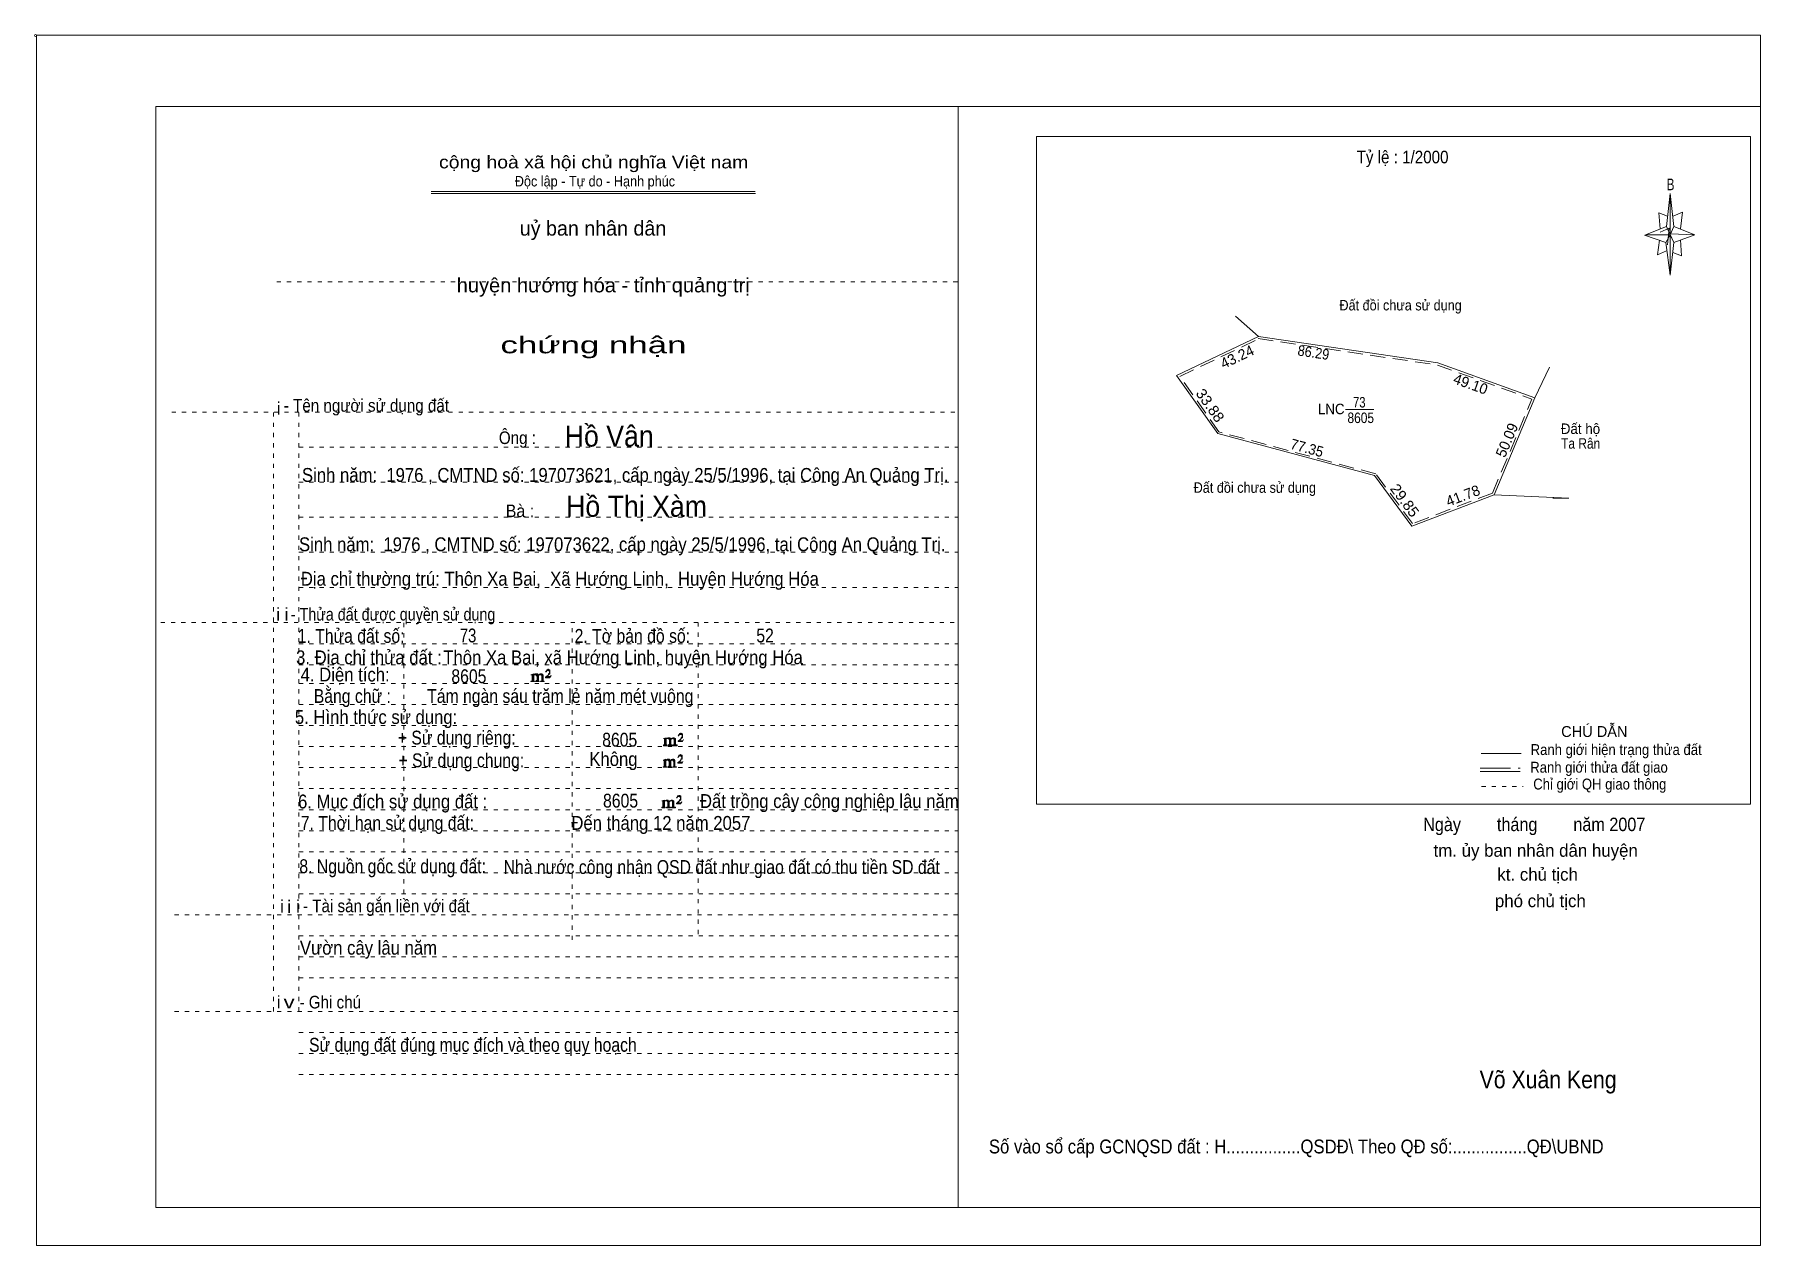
# Model space of a CAD drawing. Header units: centimetres. Extents: x -1.6 to 39.5, y -3.3 to 25.5.
import ezdxf
from ezdxf.enums import TextEntityAlignment as Align

# ---------------------------------------------------------------- set-up
doc = ezdxf.new("R2010")
doc.units = ezdxf.units.CM
doc.header["$LTSCALE"] = 0.12
for name, pattern in [('DOTTED', [1.5, 0.3, -1.2]), ('LONG_DASHED', [7.5, 6, -1.5]), ('MEDIUM_DASHED', [4.5, 3, -1.5])]:
    doc.linetypes.add(name, pattern=pattern)
for name, color, linetype, lineweight in [('1', 7, 'DOTTED', 13), ('10', 7, 'Continuous', 13), ('4', 7, 'Continuous', 13), ('5', 7, 'Continuous', 13), ('50', 7, 'Continuous', 13)]:
    doc.layers.add(name, color=color, linetype=linetype, lineweight=lineweight)

msp = doc.modelspace()

# ---------------------------------------------------------------- hatches: boundary and pattern name
at = {"layer": '50'}
for points in [[(10.27, 10.13), (10.27, 10.12), (10.27, 10.11), (10.25, 10.11), (10.24, 10.11), (10.24, 10.1), (10.33, 10.1), (10.33, 10.11), (10.32, 10.11), (10.31, 10.11), (10.31, 10.12), (10.31, 10.13), (10.31, 10.24), (10.31, 10.25), (10.32, 10.26), (10.34, 10.26), (10.35, 10.26), (10.36, 10.26), (10.37, 10.25), (10.39, 10.22), (10.39, 10.13), (10.37, 10.12), (10.37, 10.11), (10.36, 10.11), (10.35, 10.11), (10.35, 10.1), (10.44, 10.1), (10.44, 10.11), (10.43, 10.11), (10.42, 10.11), (10.42, 10.12), (10.42, 10.13), (10.42, 10.24), (10.44, 10.26), (10.45, 10.26), (10.46, 10.26), (10.49, 10.26), (10.49, 10.25), (10.5, 10.24), (10.5, 10.22), (10.5, 10.13), (10.5, 10.12), (10.49, 10.11), (10.49, 10.11), (10.47, 10.11), (10.47, 10.1), (10.56, 10.1), (10.56, 10.11), (10.55, 10.11), (10.54, 10.11), (10.53, 10.12), (10.53, 10.13), (10.53, 10.2), (10.53, 10.25), (10.53, 10.26), (10.52, 10.27), (10.5, 10.28), (10.47, 10.28), (10.46, 10.28), (10.44, 10.27), (10.41, 10.25), (10.41, 10.26), (10.4, 10.28), (10.39, 10.28), (10.37, 10.28), (10.35, 10.28), (10.34, 10.28), (10.32, 10.26), (10.31, 10.26), (10.31, 10.25), (10.31, 10.25), (10.31, 10.26), (10.31, 10.28), (10.24, 10.26), (10.24, 10.26), (10.25, 10.26), (10.27, 10.25), (10.27, 10.24), (10.27, 10.23)], [(10.69, 10.19), (10.72, 10.24), (10.72, 10.24), (10.71, 10.22), (10.69, 10.22), (10.68, 10.22), (10.63, 10.22), (10.66, 10.26), (10.67, 10.27), (10.69, 10.28), (10.69, 10.3), (10.69, 10.32), (10.69, 10.34), (10.69, 10.35), (10.69, 10.37), (10.68, 10.38), (10.67, 10.38), (10.66, 10.39), (10.65, 10.39), (10.63, 10.38), (10.63, 10.38), (10.62, 10.37), (10.61, 10.35), (10.59, 10.33), (10.61, 10.33), (10.61, 10.35), (10.62, 10.35), (10.63, 10.36), (10.65, 10.36), (10.66, 10.36), (10.67, 10.35), (10.68, 10.35), (10.68, 10.32), (10.68, 10.3), (10.66, 10.28), (10.66, 10.26), (10.65, 10.25), (10.59, 10.2), (10.59, 10.19)], [(13.42, 8.61), (13.42, 8.6), (13.42, 8.59), (13.41, 8.59), (13.4, 8.59), (13.4, 8.57), (13.48, 8.57), (13.48, 8.59), (13.47, 8.59), (13.46, 8.59), (13.46, 8.6), (13.46, 8.61), (13.46, 8.72), (13.46, 8.73), (13.47, 8.74), (13.5, 8.74), (13.51, 8.74), (13.52, 8.74), (13.53, 8.73), (13.54, 8.69), (13.54, 8.61), (13.53, 8.6), (13.53, 8.59), (13.52, 8.59), (13.51, 8.59), (13.51, 8.57), (13.6, 8.57), (13.6, 8.59), (13.58, 8.59), (13.57, 8.59), (13.57, 8.6), (13.57, 8.61), (13.57, 8.72), (13.6, 8.74), (13.61, 8.74), (13.62, 8.74), (13.64, 8.74), (13.64, 8.73), (13.65, 8.72), (13.65, 8.69), (13.65, 8.61), (13.65, 8.6), (13.64, 8.59), (13.64, 8.59), (13.63, 8.59), (13.63, 8.57), (13.72, 8.57), (13.72, 8.59), (13.7, 8.59), (13.69, 8.59), (13.68, 8.6), (13.68, 8.61), (13.68, 8.68), (13.68, 8.73), (13.68, 8.74), (13.67, 8.75), (13.65, 8.76), (13.63, 8.76), (13.62, 8.76), (13.6, 8.75), (13.56, 8.73), (13.56, 8.74), (13.55, 8.76), (13.54, 8.76), (13.53, 8.76), (13.51, 8.76), (13.5, 8.76), (13.47, 8.74), (13.46, 8.74), (13.46, 8.73), (13.46, 8.73), (13.46, 8.74), (13.46, 8.76), (13.4, 8.74), (13.4, 8.74), (13.41, 8.74), (13.42, 8.73), (13.42, 8.72), (13.42, 8.71)], [(13.85, 8.67), (13.87, 8.72), (13.87, 8.72), (13.86, 8.69), (13.85, 8.69), (13.84, 8.69), (13.78, 8.69), (13.82, 8.74), (13.83, 8.75), (13.85, 8.76), (13.85, 8.78), (13.85, 8.79), (13.85, 8.82), (13.85, 8.83), (13.85, 8.85), (13.84, 8.86), (13.83, 8.86), (13.82, 8.87), (13.8, 8.87), (13.78, 8.86), (13.78, 8.86), (13.77, 8.85), (13.76, 8.83), (13.75, 8.81), (13.76, 8.81), (13.76, 8.83), (13.77, 8.83), (13.78, 8.84), (13.8, 8.84), (13.82, 8.84), (13.83, 8.83), (13.84, 8.83), (13.84, 8.79), (13.84, 8.78), (13.82, 8.76), (13.82, 8.74), (13.8, 8.73), (13.75, 8.68), (13.75, 8.67)], [(13.41, 8.09), (13.41, 8.08), (13.41, 8.07), (13.4, 8.07), (13.39, 8.07), (13.39, 8.06), (13.48, 8.06), (13.48, 8.07), (13.47, 8.07), (13.45, 8.07), (13.45, 8.08), (13.45, 8.09), (13.45, 8.2), (13.45, 8.21), (13.47, 8.23), (13.49, 8.23), (13.5, 8.23), (13.51, 8.23), (13.52, 8.21), (13.53, 8.18), (13.53, 8.09), (13.52, 8.08), (13.52, 8.07), (13.51, 8.07), (13.5, 8.07), (13.5, 8.06), (13.59, 8.06), (13.59, 8.07), (13.58, 8.07), (13.57, 8.07), (13.57, 8.08), (13.57, 8.09), (13.57, 8.2), (13.59, 8.23), (13.6, 8.23), (13.61, 8.23), (13.63, 8.23), (13.63, 8.21), (13.64, 8.2), (13.64, 8.18), (13.64, 8.09), (13.64, 8.08), (13.63, 8.07), (13.63, 8.07), (13.62, 8.07), (13.62, 8.06), (13.71, 8.06), (13.71, 8.07), (13.7, 8.07), (13.69, 8.07), (13.67, 8.08), (13.67, 8.09), (13.67, 8.17), (13.67, 8.21), (13.67, 8.23), (13.66, 8.24), (13.64, 8.25), (13.62, 8.25), (13.61, 8.25), (13.59, 8.24), (13.55, 8.21), (13.55, 8.23), (13.54, 8.25), (13.53, 8.25), (13.52, 8.25), (13.5, 8.25), (13.49, 8.25), (13.47, 8.23), (13.45, 8.23), (13.45, 8.21), (13.45, 8.21), (13.45, 8.23), (13.45, 8.25), (13.39, 8.23), (13.39, 8.23), (13.4, 8.23), (13.41, 8.21), (13.41, 8.2), (13.41, 8.19)], [(13.84, 8.16), (13.86, 8.2), (13.86, 8.2), (13.85, 8.18), (13.84, 8.18), (13.83, 8.18), (13.77, 8.18), (13.81, 8.23), (13.82, 8.24), (13.84, 8.25), (13.84, 8.27), (13.84, 8.28), (13.84, 8.3), (13.84, 8.31), (13.84, 8.34), (13.83, 8.35), (13.82, 8.35), (13.81, 8.36), (13.8, 8.36), (13.77, 8.35), (13.77, 8.35), (13.76, 8.34), (13.75, 8.31), (13.74, 8.29), (13.75, 8.29), (13.75, 8.31), (13.76, 8.31), (13.77, 8.33), (13.8, 8.33), (13.81, 8.33), (13.82, 8.31), (13.83, 8.31), (13.83, 8.28), (13.83, 8.27), (13.81, 8.25), (13.81, 8.23), (13.8, 8.21), (13.74, 8.17), (13.74, 8.16)], [(13.38, 7.13), (13.38, 7.12), (13.38, 7.11), (13.37, 7.11), (13.36, 7.11), (13.36, 7.09), (13.44, 7.09), (13.44, 7.11), (13.43, 7.11), (13.42, 7.11), (13.42, 7.12), (13.42, 7.13), (13.42, 7.24), (13.42, 7.25), (13.43, 7.26), (13.46, 7.26), (13.47, 7.26), (13.48, 7.26), (13.49, 7.25), (13.5, 7.21), (13.5, 7.13), (13.49, 7.12), (13.49, 7.11), (13.48, 7.11), (13.47, 7.11), (13.47, 7.09), (13.56, 7.09), (13.56, 7.11), (13.54, 7.11), (13.53, 7.11), (13.53, 7.12), (13.53, 7.13), (13.53, 7.24), (13.56, 7.26), (13.57, 7.26), (13.58, 7.26), (13.6, 7.26), (13.6, 7.25), (13.61, 7.24), (13.61, 7.21), (13.61, 7.13), (13.61, 7.12), (13.6, 7.11), (13.6, 7.11), (13.59, 7.11), (13.59, 7.09), (13.68, 7.09), (13.68, 7.11), (13.66, 7.11), (13.65, 7.11), (13.64, 7.12), (13.64, 7.13), (13.64, 7.2), (13.64, 7.25), (13.64, 7.26), (13.63, 7.27), (13.61, 7.28), (13.59, 7.28), (13.58, 7.28), (13.56, 7.27), (13.52, 7.25), (13.52, 7.26), (13.51, 7.28), (13.5, 7.28), (13.49, 7.28), (13.47, 7.28), (13.46, 7.28), (13.43, 7.26), (13.42, 7.26), (13.42, 7.25), (13.42, 7.25), (13.42, 7.26), (13.42, 7.28), (13.36, 7.26), (13.36, 7.26), (13.37, 7.26), (13.38, 7.25), (13.38, 7.24), (13.38, 7.23)], [(13.81, 7.19), (13.83, 7.24), (13.83, 7.24), (13.82, 7.21), (13.81, 7.21), (13.8, 7.21), (13.74, 7.21), (13.78, 7.26), (13.79, 7.27), (13.81, 7.28), (13.81, 7.3), (13.81, 7.31), (13.81, 7.34), (13.81, 7.35), (13.81, 7.37), (13.8, 7.38), (13.79, 7.38), (13.78, 7.39), (13.76, 7.39), (13.74, 7.38), (13.74, 7.38), (13.73, 7.37), (13.72, 7.35), (13.71, 7.33), (13.72, 7.33), (13.72, 7.35), (13.73, 7.35), (13.74, 7.36), (13.76, 7.36), (13.78, 7.36), (13.79, 7.35), (13.8, 7.35), (13.8, 7.31), (13.8, 7.3), (13.78, 7.28), (13.78, 7.26), (13.76, 7.25), (13.71, 7.2), (13.71, 7.19)]]:
    msp.add_hatch(color=256, dxfattribs=at).paths.add_polyline_path(points)

# ---------------------------------------------------------------- linework, layer by layer
at = {"layer": '1', "linetype": 'Continuous'}
for p, q in [((1.31, -2.42), (1.31, 23.78)), ((1.31, 23.78), (39.51, 23.78)), ((20.41, -2.42), (20.41, 23.78)), ((39.51, -2.42), (39.51, 23.78)), ((7.87, 21.76), (15.58, 21.76)), ((7.87, 21.71), (15.59, 21.71)), ((37.26, 20.55), (36.75, 20.72)), ((1.31, -2.42), (39.51, -2.42))]:
    msp.add_line(p, q, dxfattribs=at)
at = {"layer": '1'}
for p, q in [((4.19, 19.61), (20.41, 19.61)), ((1.69, 16.51), (20.41, 16.51)), ((4.11, 2.25), (4.11, 16.51)), ((4.72, 2.25), (4.72, 16.51)), ((4.72, 15.68), (20.41, 15.68)), ((4.72, 14.84), (20.41, 14.84)), ((4.72, 14.01), (20.41, 14.01)), ((4.72, 13.18), (20.41, 13.18)), ((4.72, 12.34), (20.41, 12.34)), ((1.43, 11.5), (20.41, 11.5)), ((7.22, 5.05), (7.22, 11.5)), ((11.22, 3.95), (11.22, 11.5)), ((14.22, 4.09), (14.22, 11.5)), ((4.72, 11), (20.41, 11)), ((4.72, 10.5), (20.41, 10.5)), ((4.72, 10.05), (20.41, 10.05)), ((4.72, 9.55), (20.41, 9.55)), ((4.72, 9.05), (20.41, 9.05)), ((4.72, 8.55), (20.41, 8.55)), ((4.72, 8.05), (20.41, 8.05)), ((4.72, 7.55), (20.41, 7.55)), ((4.72, 7.05), (20.41, 7.05)), ((4.72, 6.55), (20.41, 6.55)), ((4.72, 6.05), (20.41, 6.05)), ((4.72, 5.55), (20.41, 5.55)), ((4.72, 5.05), (20.41, 5.05)), ((1.76, 4.55), (20.41, 4.55)), ((4.72, 4.05), (20.41, 4.05)), ((4.72, 3.55), (20.41, 3.55)), ((4.72, 3.05), (20.41, 3.05)), ((1.76, 2.25), (20.41, 2.25)), ((4.72, 1.75), (20.41, 1.75)), ((4.72, 1.25), (20.41, 1.25)), ((4.72, 0.75), (20.41, 0.75))]:
    msp.add_line(p, q, dxfattribs=at)
at = {"layer": '1', "linetype": 'Continuous'}
msp.add_lwpolyline([(-1.53, -3.32), (39.51, -3.32), (39.51, 25.48), (-1.53, 25.48)], close=True, dxfattribs=at)
msp.add_lwpolyline([(37.27, 20.35), (37.06, 20.25), (37.11, 20.6)], dxfattribs=at)
at = {"layer": '10'}
for p, q in [((27.01, 18.79), (27.56, 18.31)), ((34.14, 16.85), (34.49, 17.58)), ((33.17, 14.54), (34.14, 16.85)), ((29.63, 16.57), (30.31, 16.57))]:
    msp.add_line(p, q, dxfattribs=at)
at = {"layer": '10', "linetype": 'MEDIUM_DASHED'}
msp.add_line((33.13, 14.58), (34.07, 16.82), dxfattribs=at)
at = {"layer": '10'}
for points in [[(33.17, 14.54), (31.21, 13.8), (30.32, 15), (26.59, 16), (25.61, 17.38), (27.56, 18.31)], [(27.56, 18.31), (31.83, 17.68), (34.14, 16.85)], [(34.57, 14.46), (34.95, 14.46), (33.17, 14.54)]]:
    msp.add_lwpolyline(points, dxfattribs=at)
at = {"layer": '10', "linetype": 'MEDIUM_DASHED'}
for points in [[(33.13, 14.58), (31.23, 13.86), (30.35, 15.04), (26.62, 16.04), (25.69, 17.36), (27.58, 18.26)], [(27.55, 18.26), (31.82, 17.63), (34.07, 16.82)]]:
    msp.add_lwpolyline(points, dxfattribs=at)
at = {"layer": '4'}
for p, q in [((32.86, 8.39), (33.81, 8.39)), ((32.84, 7.96), (33.79, 7.96))]:
    msp.add_line(p, q, dxfattribs=at)
at = {"layer": '4', "linetype": 'LONG_DASHED'}
msp.add_line((32.84, 8.04), (33.79, 8.04), dxfattribs=at)
at = {"layer": '4', "linetype": 'DOTTED'}
msp.add_line((32.87, 7.6), (33.86, 7.6), dxfattribs=at)
at = {"layer": '4'}
msp.add_lwpolyline([(22.28, 23.07), (39.27, 23.07), (39.27, 7.18), (22.28, 7.18)], close=True, dxfattribs=at)
msp.add_circle((-1.55, 25.47), 0.025, dxfattribs=at)
at = {"layer": '5'}
for p, q in [((37.27, 20.93), (37.36, 21.71)), ((37.45, 20.55), (37.36, 19.77)), ((37.45, 20.93), (37.95, 20.73)), ((37.61, 20.61), (37.63, 20.23)), ((37.63, 20.23), (37.42, 20.31))]:
    msp.add_line(p, q, dxfattribs=at)
for points in [[(37.36, 21.71), (37.45, 20.93), (37.36, 20.73)], [(37.36, 20.73), (36.77, 20.73), (37.27, 20.93), (37.45, 20.55), (37.95, 20.73), (37.36, 20.75)], [(37.36, 20.73), (37.36, 19.77), (37.26, 20.55)]]:
    msp.add_lwpolyline(points, close=True, dxfattribs=at)
for points in [[(37.3, 21.17), (37.09, 21.25), (37.12, 20.87)], [(37.43, 21.17), (37.65, 21.27), (37.61, 20.87)], [(37.36, 20.73), (37.27, 20.93), (36.77, 20.73)], [(37.12, 20.79), (37.34, 20.89), (37.3, 20.49)], [(37.36, 20.73), (37.45, 20.55), (37.95, 20.73)]]:
    msp.add_lwpolyline(points, dxfattribs=at)
at = {"layer": '50'}
for points in [[(10.27, 10.13), (10.27, 10.12), (10.27, 10.11), (10.25, 10.11), (10.24, 10.11), (10.24, 10.1), (10.33, 10.1), (10.33, 10.11), (10.32, 10.11), (10.31, 10.11), (10.31, 10.12), (10.31, 10.13), (10.31, 10.24), (10.31, 10.25), (10.32, 10.26), (10.34, 10.26), (10.35, 10.26), (10.36, 10.26), (10.37, 10.25), (10.39, 10.22), (10.39, 10.13), (10.37, 10.12), (10.37, 10.11), (10.36, 10.11), (10.35, 10.11), (10.35, 10.1), (10.44, 10.1), (10.44, 10.11), (10.43, 10.11), (10.42, 10.11), (10.42, 10.12), (10.42, 10.13), (10.42, 10.24), (10.44, 10.26), (10.45, 10.26), (10.46, 10.26), (10.49, 10.26), (10.49, 10.25), (10.5, 10.24), (10.5, 10.22), (10.5, 10.13), (10.5, 10.12), (10.49, 10.11), (10.49, 10.11), (10.47, 10.11), (10.47, 10.1), (10.56, 10.1), (10.56, 10.11), (10.55, 10.11), (10.54, 10.11), (10.53, 10.12), (10.53, 10.13), (10.53, 10.2), (10.53, 10.25), (10.53, 10.26), (10.52, 10.27), (10.5, 10.28), (10.47, 10.28), (10.46, 10.28), (10.44, 10.27), (10.41, 10.25), (10.41, 10.26), (10.4, 10.28), (10.39, 10.28), (10.37, 10.28), (10.35, 10.28), (10.34, 10.28), (10.32, 10.26), (10.31, 10.26), (10.31, 10.25), (10.31, 10.25), (10.31, 10.26), (10.31, 10.28), (10.24, 10.26), (10.24, 10.26), (10.25, 10.26), (10.27, 10.25), (10.27, 10.24), (10.27, 10.23)], [(10.69, 10.19), (10.72, 10.24), (10.72, 10.24), (10.71, 10.22), (10.69, 10.22), (10.68, 10.22), (10.63, 10.22), (10.66, 10.26), (10.67, 10.27), (10.69, 10.28), (10.69, 10.3), (10.69, 10.32), (10.69, 10.34), (10.69, 10.35), (10.69, 10.37), (10.68, 10.38), (10.67, 10.38), (10.66, 10.39), (10.65, 10.39), (10.63, 10.38), (10.63, 10.38), (10.62, 10.37), (10.61, 10.35), (10.59, 10.33), (10.61, 10.33), (10.61, 10.35), (10.62, 10.35), (10.63, 10.36), (10.65, 10.36), (10.66, 10.36), (10.67, 10.35), (10.68, 10.35), (10.68, 10.32), (10.68, 10.3), (10.66, 10.28), (10.66, 10.26), (10.65, 10.25), (10.59, 10.2), (10.59, 10.19)], [(13.42, 8.61), (13.42, 8.6), (13.42, 8.59), (13.41, 8.59), (13.4, 8.59), (13.4, 8.57), (13.48, 8.57), (13.48, 8.59), (13.47, 8.59), (13.46, 8.59), (13.46, 8.6), (13.46, 8.61), (13.46, 8.72), (13.46, 8.73), (13.47, 8.74), (13.5, 8.74), (13.51, 8.74), (13.52, 8.74), (13.53, 8.73), (13.54, 8.69), (13.54, 8.61), (13.53, 8.6), (13.53, 8.59), (13.52, 8.59), (13.51, 8.59), (13.51, 8.57), (13.6, 8.57), (13.6, 8.59), (13.58, 8.59), (13.57, 8.59), (13.57, 8.6), (13.57, 8.61), (13.57, 8.72), (13.6, 8.74), (13.61, 8.74), (13.62, 8.74), (13.64, 8.74), (13.64, 8.73), (13.65, 8.72), (13.65, 8.69), (13.65, 8.61), (13.65, 8.6), (13.64, 8.59), (13.64, 8.59), (13.63, 8.59), (13.63, 8.57), (13.72, 8.57), (13.72, 8.59), (13.7, 8.59), (13.69, 8.59), (13.68, 8.6), (13.68, 8.61), (13.68, 8.68), (13.68, 8.73), (13.68, 8.74), (13.67, 8.75), (13.65, 8.76), (13.63, 8.76), (13.62, 8.76), (13.6, 8.75), (13.56, 8.73), (13.56, 8.74), (13.55, 8.76), (13.54, 8.76), (13.53, 8.76), (13.51, 8.76), (13.5, 8.76), (13.47, 8.74), (13.46, 8.74), (13.46, 8.73), (13.46, 8.73), (13.46, 8.74), (13.46, 8.76), (13.4, 8.74), (13.4, 8.74), (13.41, 8.74), (13.42, 8.73), (13.42, 8.72), (13.42, 8.71)], [(13.85, 8.67), (13.87, 8.72), (13.87, 8.72), (13.86, 8.69), (13.85, 8.69), (13.84, 8.69), (13.78, 8.69), (13.82, 8.74), (13.83, 8.75), (13.85, 8.76), (13.85, 8.78), (13.85, 8.79), (13.85, 8.82), (13.85, 8.83), (13.85, 8.85), (13.84, 8.86), (13.83, 8.86), (13.82, 8.87), (13.8, 8.87), (13.78, 8.86), (13.78, 8.86), (13.77, 8.85), (13.76, 8.83), (13.75, 8.81), (13.76, 8.81), (13.76, 8.83), (13.77, 8.83), (13.78, 8.84), (13.8, 8.84), (13.82, 8.84), (13.83, 8.83), (13.84, 8.83), (13.84, 8.79), (13.84, 8.78), (13.82, 8.76), (13.82, 8.74), (13.8, 8.73), (13.75, 8.68), (13.75, 8.67)], [(13.41, 8.09), (13.41, 8.08), (13.41, 8.07), (13.4, 8.07), (13.39, 8.07), (13.39, 8.06), (13.48, 8.06), (13.48, 8.07), (13.47, 8.07), (13.45, 8.07), (13.45, 8.08), (13.45, 8.09), (13.45, 8.2), (13.45, 8.21), (13.47, 8.23), (13.49, 8.23), (13.5, 8.23), (13.51, 8.23), (13.52, 8.21), (13.53, 8.18), (13.53, 8.09), (13.52, 8.08), (13.52, 8.07), (13.51, 8.07), (13.5, 8.07), (13.5, 8.06), (13.59, 8.06), (13.59, 8.07), (13.58, 8.07), (13.57, 8.07), (13.57, 8.08), (13.57, 8.09), (13.57, 8.2), (13.59, 8.23), (13.6, 8.23), (13.61, 8.23), (13.63, 8.23), (13.63, 8.21), (13.64, 8.2), (13.64, 8.18), (13.64, 8.09), (13.64, 8.08), (13.63, 8.07), (13.63, 8.07), (13.62, 8.07), (13.62, 8.06), (13.71, 8.06), (13.71, 8.07), (13.7, 8.07), (13.69, 8.07), (13.67, 8.08), (13.67, 8.09), (13.67, 8.17), (13.67, 8.21), (13.67, 8.23), (13.66, 8.24), (13.64, 8.25), (13.62, 8.25), (13.61, 8.25), (13.59, 8.24), (13.55, 8.21), (13.55, 8.23), (13.54, 8.25), (13.53, 8.25), (13.52, 8.25), (13.5, 8.25), (13.49, 8.25), (13.47, 8.23), (13.45, 8.23), (13.45, 8.21), (13.45, 8.21), (13.45, 8.23), (13.45, 8.25), (13.39, 8.23), (13.39, 8.23), (13.4, 8.23), (13.41, 8.21), (13.41, 8.2), (13.41, 8.19)], [(13.84, 8.16), (13.86, 8.2), (13.86, 8.2), (13.85, 8.18), (13.84, 8.18), (13.83, 8.18), (13.77, 8.18), (13.81, 8.23), (13.82, 8.24), (13.84, 8.25), (13.84, 8.27), (13.84, 8.28), (13.84, 8.3), (13.84, 8.31), (13.84, 8.34), (13.83, 8.35), (13.82, 8.35), (13.81, 8.36), (13.8, 8.36), (13.77, 8.35), (13.77, 8.35), (13.76, 8.34), (13.75, 8.31), (13.74, 8.29), (13.75, 8.29), (13.75, 8.31), (13.76, 8.31), (13.77, 8.33), (13.8, 8.33), (13.81, 8.33), (13.82, 8.31), (13.83, 8.31), (13.83, 8.28), (13.83, 8.27), (13.81, 8.25), (13.81, 8.23), (13.8, 8.21), (13.74, 8.17), (13.74, 8.16)], [(13.38, 7.13), (13.38, 7.12), (13.38, 7.11), (13.37, 7.11), (13.36, 7.11), (13.36, 7.09), (13.44, 7.09), (13.44, 7.11), (13.43, 7.11), (13.42, 7.11), (13.42, 7.12), (13.42, 7.13), (13.42, 7.24), (13.42, 7.25), (13.43, 7.26), (13.46, 7.26), (13.47, 7.26), (13.48, 7.26), (13.49, 7.25), (13.5, 7.21), (13.5, 7.13), (13.49, 7.12), (13.49, 7.11), (13.48, 7.11), (13.47, 7.11), (13.47, 7.09), (13.56, 7.09), (13.56, 7.11), (13.54, 7.11), (13.53, 7.11), (13.53, 7.12), (13.53, 7.13), (13.53, 7.24), (13.56, 7.26), (13.57, 7.26), (13.58, 7.26), (13.6, 7.26), (13.6, 7.25), (13.61, 7.24), (13.61, 7.21), (13.61, 7.13), (13.61, 7.12), (13.6, 7.11), (13.6, 7.11), (13.59, 7.11), (13.59, 7.09), (13.68, 7.09), (13.68, 7.11), (13.66, 7.11), (13.65, 7.11), (13.64, 7.12), (13.64, 7.13), (13.64, 7.2), (13.64, 7.25), (13.64, 7.26), (13.63, 7.27), (13.61, 7.28), (13.59, 7.28), (13.58, 7.28), (13.56, 7.27), (13.52, 7.25), (13.52, 7.26), (13.51, 7.28), (13.5, 7.28), (13.49, 7.28), (13.47, 7.28), (13.46, 7.28), (13.43, 7.26), (13.42, 7.26), (13.42, 7.25), (13.42, 7.25), (13.42, 7.26), (13.42, 7.28), (13.36, 7.26), (13.36, 7.26), (13.37, 7.26), (13.38, 7.25), (13.38, 7.24), (13.38, 7.23)], [(13.81, 7.19), (13.83, 7.24), (13.83, 7.24), (13.82, 7.21), (13.81, 7.21), (13.8, 7.21), (13.74, 7.21), (13.78, 7.26), (13.79, 7.27), (13.81, 7.28), (13.81, 7.3), (13.81, 7.31), (13.81, 7.34), (13.81, 7.35), (13.81, 7.37), (13.8, 7.38), (13.79, 7.38), (13.78, 7.39), (13.76, 7.39), (13.74, 7.38), (13.74, 7.38), (13.73, 7.37), (13.72, 7.35), (13.71, 7.33), (13.72, 7.33), (13.72, 7.35), (13.73, 7.35), (13.74, 7.36), (13.76, 7.36), (13.78, 7.36), (13.79, 7.35), (13.8, 7.35), (13.8, 7.31), (13.8, 7.3), (13.78, 7.28), (13.78, 7.26), (13.76, 7.25), (13.71, 7.2), (13.71, 7.19)]]:
    msp.add_lwpolyline(points, close=True, dxfattribs=at)

# ---------------------------------------------------------------- texts
at = {"layer": '1'}
for s, height, width, p in [('cộng hoà xã hội chủ nghĩa Việt nam', 0.3, 1.15, (11.735, 22.31)), ('Độc lập - Tự do - Hạnh phúc', 0.25, 0.9, (11.765, 21.88)), ('chứng nhận', 0.4, 1.55, (11.73, 17.91)), ('- Tên người sử dụng đất', 0.3, 0.9, (6.325, 16.52)), ('- Thửa đất được quyền sử dụng', 0.3, 0.85, (6.96, 11.55)), ('- Tài sản gắn liền với đất ', 0.3, 0.9, (6.85, 4.61)), ('v', 0.3, 1.3, (4.485, 2.32)), ('- Ghi chú', 0.3, 0.9, (5.465, 2.32))]:
    msp.add_text(s, height=height, dxfattribs=dict(at, width=width)).set_placement(p, align=Align.CENTER)
for s, height, p in [('uỷ ban nhân dân', 0.35, (11.72, 20.71)), ('i', 0.3, (4.235, 16.45)), ('i', 0.3, (4.225, 11.55)), ('i', 0.3, (4.425, 11.55)), ('i', 0.3, (4.315, 4.6)), ('i', 0.3, (4.485, 4.59)), ('i', 0.3, (4.695, 4.6)), ('i', 0.3, (4.235, 2.32))]:
    msp.add_text(s, height=height, dxfattribs=at).set_placement(p, align=Align.CENTER)
at = {"layer": '10'}
for s, height, width, p in [('Tỷ lệ : 1/2000', 0.3, 0.9, (30.99, 22.43)), ('Đất đồi chưa sử dụng ', 0.25, 0.9, (30.985, 18.93)), ('73', 0.25, 0.8, (29.96, 16.62)), ('8605', 0.25, 0.85, (29.995, 16.25)), ('Hồ Vân', 0.5, 0.95, (12.105, 15.69)), ('Đất hộ', 0.25, 0.95, (35.225, 15.99)), ('Ta Rân', 0.25, 0.85, (35.23, 15.64)), ('Đất đồi chưa sử dụng ', 0.25, 0.9, (27.515, 14.59)), ('Hồ Thị Xàm', 0.5, 0.95, (12.755, 14.02)), ('Võ Xuân Keng', 0.42, 0.9, (34.455, 0.42))]:
    msp.add_text(s, height=height, dxfattribs=dict(at, width=width)).set_placement(p, align=Align.CENTER)
for s, rotation, p in [('43.24', 25.392, (27.106, 17.713)), ('49.10', 340.377, (32.568, 17.062)), ('50.09', 67.162, (33.589, 15.796)), ('41.78', 20.803, (32.471, 14.405))]:
    msp.add_text(s, height=0.25, rotation=rotation, dxfattribs=at).set_placement(p, align=Align.CENTER)
for s, rotation, width, p in [('86.29', 351.537, 0.9, (28.852, 17.805)), ('33.88', 305.388, 1.05, (26.308, 16.597)), ('77.35', 344.938, 0.95, (28.683, 15.537)), ('29.85', 306.72, 1.05, (30.942, 14.335))]:
    msp.add_text(s, height=0.25, rotation=rotation, dxfattribs=dict(at, width=width)).set_placement(p, align=Align.CENTER)
at = {"layer": '10', "width": 0.95}
msp.add_text('LNC', height=0.25, dxfattribs=at).set_placement((29.61, 16.46), align=Align.RIGHT)
at = {"layer": '4'}
msp.add_text('CHÚ DẪN', height=0.2591, dxfattribs=at).set_placement((35.555, 8.78), align=Align.CENTER)
at = {"layer": '4', "width": 0.9}
for s, p in [('Ranh giới hiện trạng thửa đất', (36.075, 8.35)), ('Ranh giới thửa đất giao ', (35.71, 7.93)), ('Chỉ giới QH giao thông', (35.685, 7.53))]:
    msp.add_text(s, height=0.2591, dxfattribs=at).set_placement(p, align=Align.CENTER)
at = {"layer": '5', "width": 0.75}
msp.add_text('B', height=0.276, dxfattribs=at).set_placement((37.37, 21.79), align=Align.CENTER)
at = {"layer": '50'}
for s, height, width, p in [('  huyện hướng hóa - tỉnh quảng trị', 0.34, 1.05, (11.83, 19.36)), ('Ông :', 0.3, 0.9, (9.92, 15.75)), ('Sinh năm:  1976 , CMTND số: 197073621, cấp ngày 25/5/1996, tại Công An Quảng Trị.', 0.33, 0.9, (12.485, 14.85)), ('Bà :', 0.3, 0.95, (9.98, 14.01)), ('Sinh năm:  1976 , CMTND số: 197073622, cấp ngày 25/5/1996, tại Công An Quảng Trị.', 0.33, 0.9, (12.415, 13.2)), ('Địa chỉ thường trú: Thôn Xa Bai,  Xã Hướng Linh,  Huyện Hướng Hóa', 0.33, 0.9, (10.93, 12.38)), ('1. Thửa đất số:  ', 0.33, 0.85, (6.065, 11.02)), ('73', 0.33, 0.8, (8.745, 11.03)), ('2. Tờ bản đồ số:  ', 0.33, 0.85, (12.76, 11.02)), ('52', 0.33, 0.85, (15.815, 11.03)), ('3. Địa chỉ thửa đất : ', 0.33, 0.9, (6.44, 10.51)), ('Thôn Xa Bai, xã Hướng Linh, huyện Hướng Hóa', 0.33, 0.9, (12.435, 10.51)), ('4. Diện tích: ', 0.33, 0.9, (5.875, 10.1)), ('8605', 0.33, 0.85, (8.765, 10.06)), ('Bằng chữ :', 0.33, 0.85, (5.99, 9.59)), ('Tám ngàn sáu trăm lẻ năm mét vuông', 0.33, 0.85, (10.94, 9.59)), ('5. Hình thức sử dụng:', 0.33, 0.9, (6.555, 9.09)), ('+ Sử dụng riêng:', 0.33, 0.85, (8.475, 8.6)), ('8605', 0.33, 0.85, (12.355, 8.55)), ('+ Sử dụng chung:', 0.33, 0.85, (8.585, 8.06)), ('Không', 0.33, 0.9, (12.205, 8.09)), ('6. Mục đích sử dụng đất :', 0.33, 0.9, (6.95, 7.08)), ('8605', 0.33, 0.85, (12.375, 7.1)), ('Đất trồng cây công nghiệp lâu năm', 0.33, 0.9, (17.345, 7.09)), ('7. Thời hạn sử dụng đất:', 0.33, 0.85, (6.825, 6.57)), ('Đến tháng 12 năm 2057', 0.33, 0.9, (13.335, 6.57)), ('Ngày        tháng        năm 2007', 0.32, 0.9, (34.125, 6.54)), ('8. Nguồn gốc sử dụng đất:', 0.33, 0.85, (6.95, 5.54)), ('Nhà nước công nhận QSD đất như giao đất có thu tiền SD đất ', 0.33, 0.85, (14.835, 5.52)), ('Vườn cây lâu năm', 0.33, 0.9, (6.375, 3.6)), ('Sử dụng đất đúng mục đích và theo quy hoạch', 0.33, 0.85, (8.86, 1.29)), ('Số vào sổ cấp GCNQSD đất : H................QSDĐ\\ Theo QĐ số:................QĐ\\UBND', 0.33, 0.9, (28.46, -1.13))]:
    msp.add_text(s, height=height, dxfattribs=dict(at, width=width)).set_placement(p, align=Align.CENTER)
for s, p in [('tm. ủy ban nhân dân huyện ', (34.215, 5.93)), ('kt. chủ tịch', (34.205, 5.36)), ('phó chủ tịch', (34.27, 4.73))]:
    msp.add_text(s, height=0.3, dxfattribs=at).set_placement(p, align=Align.CENTER)

doc.saveas('drawing.dxf')
